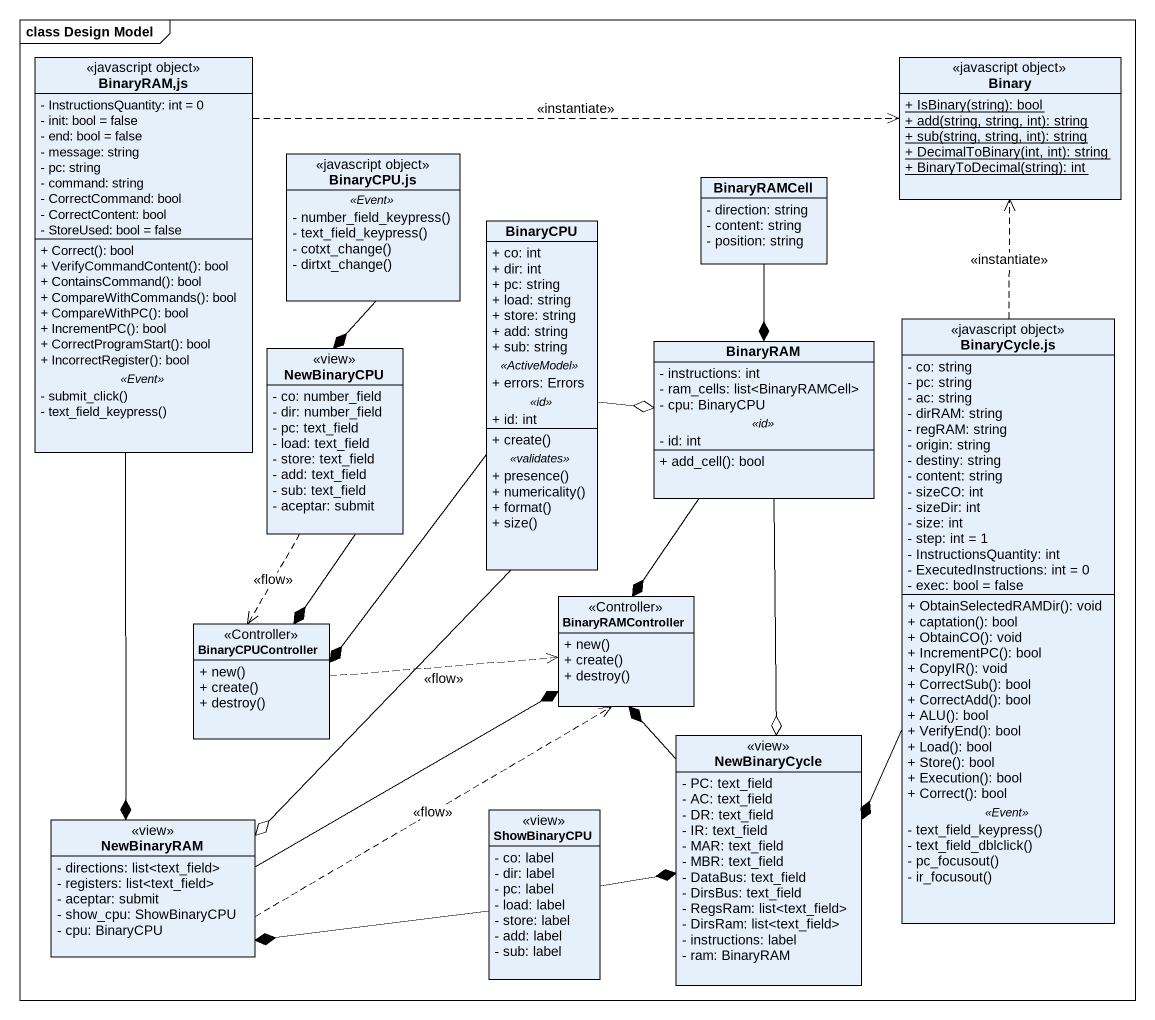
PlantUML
@startuml
mainframe class Design Model
hide circle
hide empty members
skinparam classAttributeIconSize 0
class "BinaryRAM,js" as BinaryRAM_js <<javascript object>> {
  - InstructionsQuantity: int = 0
  - init: bool = false
  - end: bool = false
  - message: string
  - pc: string
  - command: string
  - CorrectCommand: bool
  - CorrectContent: bool
  - StoreUsed: bool = false
  --
  + Correct(): bool
  + VerifyCommandContent(): bool
  + ContainsCommand(): bool
  + CompareWithCommands(): bool
  + CompareWithPC(): bool
  + IncrementPC(): bool
  + CorrectProgramStart(): bool
  + IncorrectRegister(): bool
  .. <<Event>> ..
  - submit_click()
  - text_field_keypress()
}
class Binary <<javascript object>> {
  {static} + IsBinary(string): bool
  {static} + add(string, string, int): string
  {static} + sub(string, string, int): string
  {static} + DecimalToBinary(int, int): string
  {static} + BinaryToDecimal(string): int
}
class "BinaryCPU.js" as BinaryCPU_js <<javascript object>> {
  .. <<Event>> ..
  - number_field_keypress()
  - text_field_keypress()
  - cotxt_change()
  - dirtxt_change()
}
class BinaryCPU {
  + co: int
  + dir: int
  + pc: string
  + load: string
  + store: string
  + add: string
  + sub: string
  .. <<ActiveModel>> ..
  + errors: Errors
  .. <<id>> ..
  + id: int
  --
  + create()
  .. <<validates>> ..
  + presence()
  + numericality()
  + format()
  + size()
}
class BinaryRAMCell {
  - direction: string
  - content: string
  - position: string
}
class "BinaryCycle.js" as BinaryCycle_js <<javascript object>> {
  - co: string
  - pc: string
  - ac: string
  - dirRAM: string
  - regRAM: string
  - origin: string
  - destiny: string
  - content: string
  - sizeCO: int
  - sizeDir: int
  - size: int
  - step: int = 1
  - InstructionsQuantity: int
  - ExecutedInstructions: int = 0
  - exec: bool = false
  --
  + ObtainSelectedRAMDir(): void
  + captation(): bool
  + ObtainCO(): void
  + IncrementPC(): bool
  + CopyIR(): void
  + CorrectSub(): bool
  + CorrectAdd(): bool
  + ALU(): bool
  + VerifyEnd(): bool
  + Load(): bool
  + Store(): bool
  + Execution(): bool
  + Correct(): bool
  .. <<Event>> ..
  - text_field_keypress()
  - text_field_dblclick()
  - pc_focusout()
  - ir_focusout()
}
class NewBinaryCPU <<view>> {
  - co: number_field
  - dir: number_field
  - pc: text_field
  - load: text_field
  - store: text_field
  - add: text_field
  - sub: text_field
  - aceptar: submit
}
class BinaryRAM {
  - instructions: int
  - ram_cells: list<BinaryRAMCell>
  - cpu: BinaryCPU
  .. <<id>> ..
  - id: int
  --
  + add_cell(): bool
}
class BinaryRAMController <<Controller>> {
  + new()
  + create()
  + destroy()
}
class BinaryCPUController <<Controller>> {
  + new()
  + create()
  + destroy()
}
class NewBinaryCycle <<view>> {
  - PC: text_field
  - AC: text_field
  - DR: text_field
  - IR: text_field
  - MAR: text_field
  - MBR: text_field
  - DataBus: text_field
  - DirsBus: text_field
  - RegsRam: list<text_field>
  - DirsRam: list<text_field>
  - instructions: label
  - ram: BinaryRAM
}
class NewBinaryRAM <<view>> {
  - directions: list<text_field>
  - registers: list<text_field>
  - aceptar: submit
  - show_cpu: ShowBinaryCPU
  - cpu: BinaryCPU
}
class ShowBinaryCPU <<view>> {
  - co: label
  - dir: label
  - pc: label
  - load: label
  - store: label
  - add: label
  - sub: label
}
BinaryRAM_js .right.> Binary : <<instantiate>>
BinaryRAM_js --* NewBinaryRAM
BinaryCPU_js --* NewBinaryCPU
BinaryCPU -right-o BinaryRAM
BinaryCPU --* BinaryCPUController
BinaryCPU --o NewBinaryRAM
BinaryRAMCell --* BinaryRAM
BinaryCycle_js .up.> Binary : <<instantiate>>
BinaryCycle_js --* NewBinaryCycle
NewBinaryCPU ..> BinaryCPUController : <<flow>>
NewBinaryCPU --* BinaryCPUController
BinaryRAM --* BinaryRAMController
BinaryRAM --o NewBinaryCycle
BinaryCPUController .right.> BinaryRAMController : <<flow>>
NewBinaryCycle -up-* BinaryRAMController
NewBinaryRAM .right.> BinaryRAMController : <<flow>>
NewBinaryRAM -right-* BinaryRAMController
ShowBinaryCPU -right-* NewBinaryCycle
ShowBinaryCPU -left-* NewBinaryRAM
@enduml
